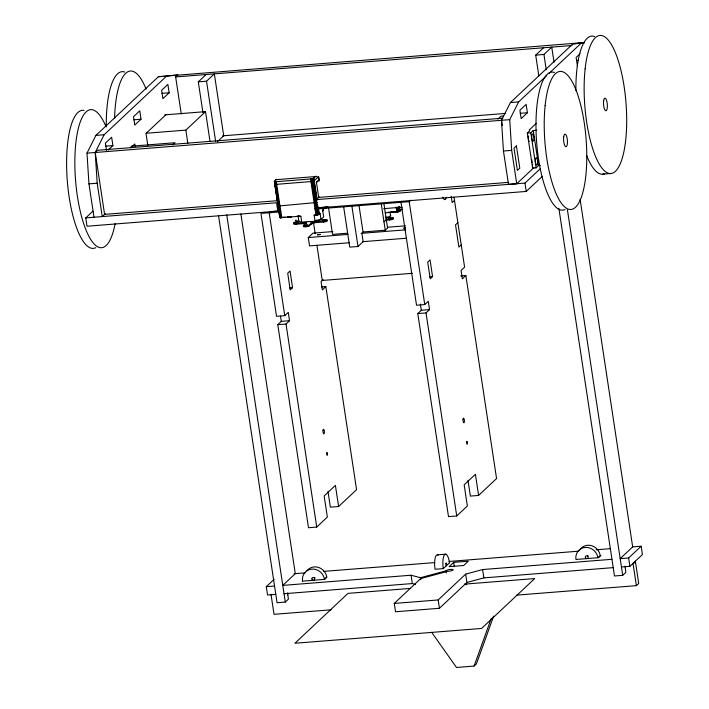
<?xml version="1.0" encoding="UTF-8"?>
<svg xmlns="http://www.w3.org/2000/svg" width="709" height="709" viewBox="0 0 709 709"><rect width="100%" height="100%" fill="white"/><g stroke="black" fill="none" stroke-linecap="round" stroke-linejoin="round"><path stroke-width="1.06" d="M431.675 632.313L456.499 667.461L474.091 666.07L491.293 618.31M493.632 616.112L476.439 663.872L474.091 666.07M94.005 217.238L88.953 183.861L86.985 153.144L95.901 135.41L158.382 76.723L584.287 42.531M181.265 113.919L175.646 76.935L177.986 74.729L166.615 76.067L104.134 134.763L95.219 152.497L97.195 183.206L102.238 216.582L105.366 213.648M533.93 167.608L516.737 183.746L508.495 184.402L503.452 151.017L501.485 120.308L510.391 102.575L572.872 43.887L584.305 42.637M516.737 183.746L511.685 150.37L509.718 119.653L518.634 101.919L546.666 75.588M322.692 210.706L323.676 216.883C318.359 223.175 308.832 220.827 301.733 222.236L300.829 216.272L279.807 217.548L274.33 181.38L276.545 179.217M278.088 205.38L279.949 205.876L317.242 202.446M312.385 222.945L311.464 223.424M322.781 210.928L323.65 210.024L323.304 207.781M308.3 225.799L307.289 226.286M580.113 199.309L632.676 546.905L620.18 558.657L628.644 557.974L641.14 546.231L642.407 554.562L629.911 566.305L621.447 566.987M108.229 150.007L112.908 145.602L111.65 137.236L105.402 143.103L106.51 150.423M141.029 119.192L134.781 125.059L133.514 116.693L139.762 110.826L141.029 119.192L133.824 119.768M169.141 92.782L162.893 98.648L161.634 90.282L167.882 84.415L169.141 92.782L161.936 93.358M202.925 112.492L198.29 81.854L206.106 74.516M130.775 147.756L134.807 143.971L135.135 146.134M166.181 114.495L146.01 133.443L147.818 145.354M198.29 81.854L206.532 81.198L214.34 73.869L223.654 135.454M146.231 133.257L185.847 130.119L205.521 111.632L209.997 141.206M172.704 144.937L175.061 142.722L131.041 146.214M217.45 141.623L223.698 135.756M92.994 211.105L85.745 217.893L87.012 226.233L277.804 211.114L279.266 209.74M274.33 181.38L276.288 181.69L311.224 178.898L313.582 178.269L315.975 176.089M508.681 182.355L318.713 197.412L316.4 182.116L318.74 179.918A2.889 2.676 46.8 0 0 319.44 179.767M319.272 196.863L316.347 199.619L524.988 183.082L540.231 168.76M295.786 224.204L295.653 223.326L306.536 222.475L306.669 223.353L295.768 224.212A3.093 0.682 -8.6 0 1 293.996 223.432M327.257 220.623A3.093 0.682 -8.6 0 1 323.455 222.006L312.563 222.874L309.443 225.799A3.093 0.682 -8.6 0 1 305.668 226.818A3.093 0.682 -8.6 0 1 303.567 226.26L303.434 225.382L306.536 222.475M315.035 221.181L314.14 215.217L318.332 214.641L320.096 213.444L321 219.4M315.088 209.12L325.307 208.295L327.975 206.532M303.434 225.382A3.093 0.682 -8.6 0 0 305.535 225.941A3.093 0.682 -8.6 0 0 309.31 224.921L312.43 221.997L323.322 221.128A3.093 0.682 -8.6 0 0 327.097 220.109A3.093 0.682 -8.6 0 0 324.997 219.56L316.294 220.233M324.997 219.56L325.13 220.437M349.209 242.753L309.541 245.899L308.273 237.559L312.961 233.155L332.796 231.586M538.84 75.907L535.694 55.116L543.511 47.778M292.569 287.686L290.22 289.884L287.703 273.195L290.043 270.989L292.569 287.686L289.476 287.925M535.694 55.116L543.936 54.46L551.744 47.122L554.03 62.25M363.451 231.843L361.882 233.305L363.15 241.654L357.992 246.493L349.759 247.149L343.643 206.718M383.986 221.864L386.334 219.666M280.844 211.831L260.956 213.4L276.519 316.32L284.761 315.665L288.271 312.368L289.538 320.707L286.019 324.013L277.786 324.669L308.495 527.726L316.728 527.071L327.354 517.1L324.155 495.954L335.401 485.39L338.601 506.536L330.359 507.183L327.966 491.328M323.18 279.576L321.071 281.553L322.338 289.901L325.848 286.596L356.565 489.662L338.601 506.536M385.705 217.92L391.155 217.486A3.093 0.682 -8.6 0 1 393.247 218.053A3.093 0.682 -8.6 0 1 389.463 219.072L386.201 219.329M277.786 324.669L281.296 321.363L289.538 320.707M322.453 208.526L409.199 201.648L410.759 200.186M497.913 119.103L501.059 116.152L503.266 115.975M385.129 212.86L398.582 211.663L402.295 209.04M549.067 73.328L581.114 43.231L584.225 42.895M359.046 205.716L363.017 231.976L385.253 230.212L387.593 228.014L383.879 203.43M580.033 53.778L576.125 57.447L577.392 65.813M527.407 112.766L521.159 118.633L519.892 110.267L526.14 104.4L527.407 112.766L520.202 113.334M529.136 130.075L536.394 123.26M454.496 200.399L452.156 202.597L451.199 196.242M540.293 165.427L538.565 165.569L536.101 167.882L532.645 168.148L527.345 133.106L529.8 130.793M527.345 133.106L530.802 132.831L533.265 130.527L536.722 130.252M457.863 222.653L455.524 224.85L458.891 247.104L461.231 244.906M432.57 276.59L430.23 278.788L427.704 262.1L430.053 259.893L432.57 276.59L429.486 276.829M317.605 207.959L526.246 191.43L542.296 176.355M400.966 202.304L416.529 305.224L424.762 304.569L428.28 301.272L429.539 309.611L426.029 312.917L417.787 313.573L448.505 516.631L456.738 515.975L467.355 506.004L464.165 484.859L475.411 474.294L478.602 495.44L470.368 496.087L467.975 480.232M417.787 313.573L421.306 310.267L429.539 309.611M478.602 495.44L496.566 478.566L465.857 275.5L462.348 278.805L461.08 270.457L464.599 267.16L454.017 197.217M275.774 594.381L267.541 595.037L266.274 586.689L274.091 579.35M218.487 215.35L277.068 602.721L285.302 602.074L288.43 599.132L287.792 594.966M326.672 577.197L324.323 579.404L302.362 581.15M613.205 567.634L483.866 577.888L466.921 582.47L439.447 608.278L395.525 611.761L394.257 603.43L420.703 578.588L447.769 571.286A3.607 0.798 -8.6 0 0 452.936 570.142A3.607 0.798 -8.6 0 0 450.277 569.442A3.607 0.798 -8.6 0 0 446.041 570.834L420.526 577.711L411.069 575.229L282.749 585.395L295.272 573.643L240.892 214.029M438.259 555.227A11.539 3.439 85.5 0 0 435.034 569.265L443.293 568.636L449.63 562.68M453.671 562.361L449.098 566.659L463.739 565.498L468.312 561.2L453.671 562.361L454.309 566.535M394.257 603.43L438.189 599.947L465.662 574.139L482.599 569.557L611.947 559.304M600.922 555.466L598.573 557.673L576.612 559.41M558.869 208.313L614.473 575.983L622.706 575.327L625.834 572.393L625.019 566.119M636.381 585.652L638.72 583.454L635.361 561.2L633.013 563.398L636.381 585.652L516.71 595.117M314.956 208.242L326.432 206.833M325.697 221.27L326.078 220.916L324.093 220.845M298.719 215.997L296.548 216.316M318.811 213.967L320.096 213.444M391.563 219.32L392.21 218.842L388.514 218.505L392.077 217.964L390.588 218.647M311.579 221.554L310.161 221.864M314.14 215.217L316.099 214.783M305.721 225.772L308.123 225.622M297.355 223.681L294.838 223.627L298.019 222.954M390.154 218.797L388.656 219.48L391.164 219.427M405.326 228.121L403.589 228.138L405.362 227.492M324.492 221.598L322.506 221.527M301.733 222.236L298.205 220.933A3.82 0.842 -8.6 0 1 295.999 219.994M158.382 76.723L166.615 76.067M572.872 43.887L581.114 43.231M175.646 76.935L572.003 45.518M576.435 60.513L578.491 60.354M164.807 114.858L205.521 111.632M95.901 135.41L104.134 134.763M510.391 102.575L518.634 101.919M222.546 135.853L505.18 113.449M105.703 146.169L112.908 145.602M502.761 118.181L97.567 150.29L95.228 152.488L104.586 214.384L277.804 200.656M86.985 153.144L509.718 119.653M88.953 183.861L97.195 183.206M503.452 151.017L511.685 150.37M275.748 179.705L315.558 176.55A2.889 2.676 46.8 0 1 318.722 179.12A2.889 2.676 46.8 0 1 316.4 182.116M602.792 174.148L611.052 173.492M85.745 217.893L276.537 202.774L277.804 211.114M269.978 211.592L280.711 210.954M383.658 208.65L402.304 207.179M280.436 217.53L283.467 217.291M287.499 216.972L291.559 216.821L287.526 217.14M280.463 217.707L285.505 217.3M390.907 212.062L395.941 211.663M295.653 223.326A3.093 0.682 -8.6 0 1 293.553 222.768A3.093 0.682 -8.6 0 1 297.328 221.749L299.508 221.58M386.334 220.207L389.596 219.95A3.093 0.682 -8.6 0 0 392.83 219.249A3.093 0.682 -8.6 0 0 393.105 218.443M387.894 227.217L405.53 225.817M347.366 233.208L332.539 234.378L328.497 207.631M308.273 237.559L347.951 234.413M361.173 233.367L405.256 229.867M362.432 241.707L406.514 238.215M412.292 273.319L322.249 280.454L316.958 245.482M321.735 286.923L325.848 286.596M460.708 275.907L465.857 275.5M437.338 554.828L445.598 554.172M294.146 573.732L305.127 572.863M323.791 571.383L434.697 562.591M448.974 561.466L578.553 551.194M596.118 549.803L610.396 548.669M632.357 546.931L641.14 546.231M266.274 586.689L274.516 586.033M284.008 593.725L412.328 583.56L415.483 584.384M410.617 588.399L348.03 593.362L294.917 643.249L481.597 628.449L534.701 578.571L464.422 584.136M331.13 609.811L274.029 614.322L270.98 594.186M385.341 217.3L385.829 217.273A3.82 0.842 -8.6 0 0 389.826 216.413A3.82 0.842 -8.6 0 0 390.163 215.412M322.896 209.704L323.65 210.024M299.171 215.97L300.829 216.272M274.729 184.003L276.687 184.322L311.978 181.477L314.255 180.706L318.492 176.736L318.979 179.962M634.883 561.51L635.202 563.593M628.644 557.974L629.911 566.305M543.936 54.46L546.249 69.783M567.43 209.846L622.706 575.327M533.265 130.527L538.565 165.569M530.802 132.831L536.101 167.882M524.988 183.082L526.246 191.43M501.52 120.291L502.318 125.573M482.599 569.557L483.866 577.888M465.662 574.139L466.921 582.47M409.199 201.648L424.762 304.569M426.029 312.917L456.738 515.975M466.389 582.816L466.699 584.872M420.357 304.01L421.306 310.267M399.592 207.125L400.177 211.025M399.247 206.886L399.903 211.211M399.043 206.975L399.699 211.309M398.804 207.072L399.459 211.406M398.538 207.161L399.194 211.495M398.245 207.25L398.999 211.592L387.876 212.301M397.926 207.329L398.582 211.663M397.589 207.4L398.245 211.734M397.244 207.462L397.9 211.796M396.889 207.515L397.545 211.849M396.092 206.966L396.845 211.929M446.041 570.834L446.351 572.907M391.155 217.486L391.271 218.381M390.189 212.797L390.641 215.775M389.463 219.072L389.596 219.95M381.203 203.465L385.253 230.212M438.189 599.947L439.447 608.278M420.526 577.711L420.845 579.794M411.069 575.229L412.328 583.56M351.877 206.062L357.992 246.493M326.459 206.957L326.592 207.852M326.22 207.134L326.353 208.012M325.759 207.294L325.892 208.171M325.174 207.418L325.307 208.295M318.589 176.559L319.245 180.875M323.136 207.657L323.552 210.201M322.985 207.604L323.313 209.767M323.322 221.128L323.455 222.006M313.865 178.074L317.189 200.106M318.438 208.313L319.316 214.171M313.582 178.269L316.746 199.211M317.729 205.699L319.041 214.357M313.378 178.358L316.551 199.309M317.526 205.787L318.837 214.455M313.148 178.455L318.607 214.552M312.873 178.544L318.332 214.641M312.58 178.633L318.04 214.721M312.261 178.712L317.721 214.809M311.925 178.783L317.384 214.88M311.579 178.845L317.038 214.942M311.224 178.898L316.684 214.995M310.533 178.978L315.992 215.075M313.591 223.229L315.195 233.828M312.43 221.997L312.563 222.874M309.31 224.921L309.443 225.799M298.037 215.908L298.79 220.871M297.328 221.749L297.461 222.626M276.288 181.69L281.748 217.787M275.641 181.717L281.101 217.814M275.349 181.717L280.808 217.814M275.092 181.699L280.551 217.796M274.862 181.672L280.321 217.769M274.516 181.584L280.135 217.725M274.436 181.203L279.869 217.619M271.113 211.716L271.246 212.585L270.28 212.576L270.067 211.442M269.19 212.744L284.761 315.665M286.019 324.013L316.728 527.071M280.507 316.152L281.296 321.363M287.65 592.857L287.969 594.948M206.532 81.198L215.633 141.383M226.72 214.703L285.302 602.074M185.847 130.119L187.832 143.262M313.733 222.342A3.634 0.806 -8.6 0 1 310.533 224.017M529.331 141.348A3.634 1.081 85.5 0 1 529.047 140.985M528.551 139.655A3.634 1.081 85.5 0 1 528.294 136.031M532.76 164.869A3.634 1.081 85.5 0 1 532.494 164.293M532.096 162.662A3.634 1.081 85.5 0 1 532.007 159.915M604.777 173.608A69.243 20.641 85.5 0 1 586.627 155.431M575.885 90.424A69.243 20.641 85.5 0 1 594.629 36.558M106.261 126.822A69.243 20.641 85.5 0 1 124.74 72.017M114.574 118.527A69.243 20.641 85.5 0 1 146.116 89.148M95.733 247.689A69.243 20.641 85.5 0 1 67.417 182.319A69.243 20.641 85.5 0 1 84.043 110.391M115.097 223.654A69.243 20.641 85.5 0 1 86.542 231.311A69.243 20.641 85.5 0 1 77.086 134.276A69.243 20.641 85.5 0 1 105.535 125.564M565.1 209.474A69.243 20.641 85.5 0 1 536.651 142.412A69.243 20.641 85.5 0 1 554.447 72.451M302.539 581.096A11.539 10.715 46.8 0 1 311.836 569.105A11.539 10.715 46.8 0 1 324.5 579.359L326.84 577.161A11.539 10.715 46.8 0 0 318.509 567.422A11.539 10.715 46.8 0 0 306.9 570.78M575.938 559.436A11.539 10.715 46.8 0 1 585.235 547.437A11.539 10.715 46.8 0 1 597.9 557.691L600.239 555.493L599.424 552.648A11.539 10.715 46.8 0 0 589.507 545.256A11.539 10.715 46.8 0 0 579.297 550.698M315.151 577.915A1.445 1.338 46.8 0 1 314.574 577.445M588.231 556.051A1.445 1.338 46.8 0 1 587.779 555.457M443.285 568.609A11.539 3.439 85.5 0 1 444.729 554.553A11.539 3.439 85.5 0 1 449.533 562.742M446.431 197.173A8.659 2.579 85.5 0 1 442.771 197.12M326.636 453.113C327.248 459.397 328.143 450.197 326.636 453.113M445.775 563.584C446.395 569.868 447.282 560.668 445.775 563.584M466.646 442.017C467.258 448.301 468.144 439.101 466.646 442.017M322.382 220.543C326.158 221.669 326.512 218.487 322.382 220.543M317.481 234.812L320.282 234.502L317.481 234.812M304.675 225.267C307.688 226.641 309.275 223.3 304.675 225.267M294.811 222.635C297.665 224.053 299.499 220.685 294.811 222.635M516.409 145.948L514.025 148.163L517.393 170.417L519.777 168.201L516.409 145.948M531.75 135.756A3.634 1.081 85.5 0 0 533.079 141.206A3.634 1.081 85.5 0 0 533.638 135.782A3.634 1.081 85.5 0 0 531.75 135.756M535.463 159.64A3.634 1.081 85.5 0 0 536.793 165.091A3.634 1.081 85.5 0 0 537.351 159.667A3.634 1.081 85.5 0 0 535.463 159.64M585.129 68.862A69.243 20.641 85.5 0 0 610.032 173.51A69.243 20.641 85.5 0 0 621.137 71.068A69.243 20.641 85.5 0 0 585.129 68.862M603.687 100.359A6.372 1.897 85.5 0 0 605.539 110.728A6.372 1.897 85.5 0 0 607.072 102.353A6.372 1.897 85.5 0 0 603.687 100.359M545.132 105.588A69.243 20.641 85.5 0 0 570.373 209.501A69.243 20.641 85.5 0 0 581.034 106.288A69.243 20.641 85.5 0 0 545.132 105.588M563.69 136.819A6.372 1.897 85.5 0 0 565.8 146.79A6.372 1.897 85.5 0 0 567.04 137.776A6.372 1.897 85.5 0 0 563.69 136.819M311.942 578.969A1.445 1.338 46.8 0 0 314.184 580.006A1.445 1.338 46.8 0 0 313.821 577.605A1.445 1.338 46.8 0 0 311.942 578.969M585.342 557.301A1.445 1.338 46.8 0 0 587.575 558.346A1.445 1.338 46.8 0 0 587.212 555.936A1.445 1.338 46.8 0 0 585.342 557.301M323.029 430.319A2.304 0.691 85.5 0 0 323.818 433.881A2.304 0.691 85.5 0 0 324.235 430.549A2.304 0.691 85.5 0 0 323.029 430.319M463.03 419.223A2.304 0.691 85.5 0 0 463.828 422.786A2.304 0.691 85.5 0 0 464.244 419.453A2.304 0.691 85.5 0 0 463.03 419.223"/></g></svg>
